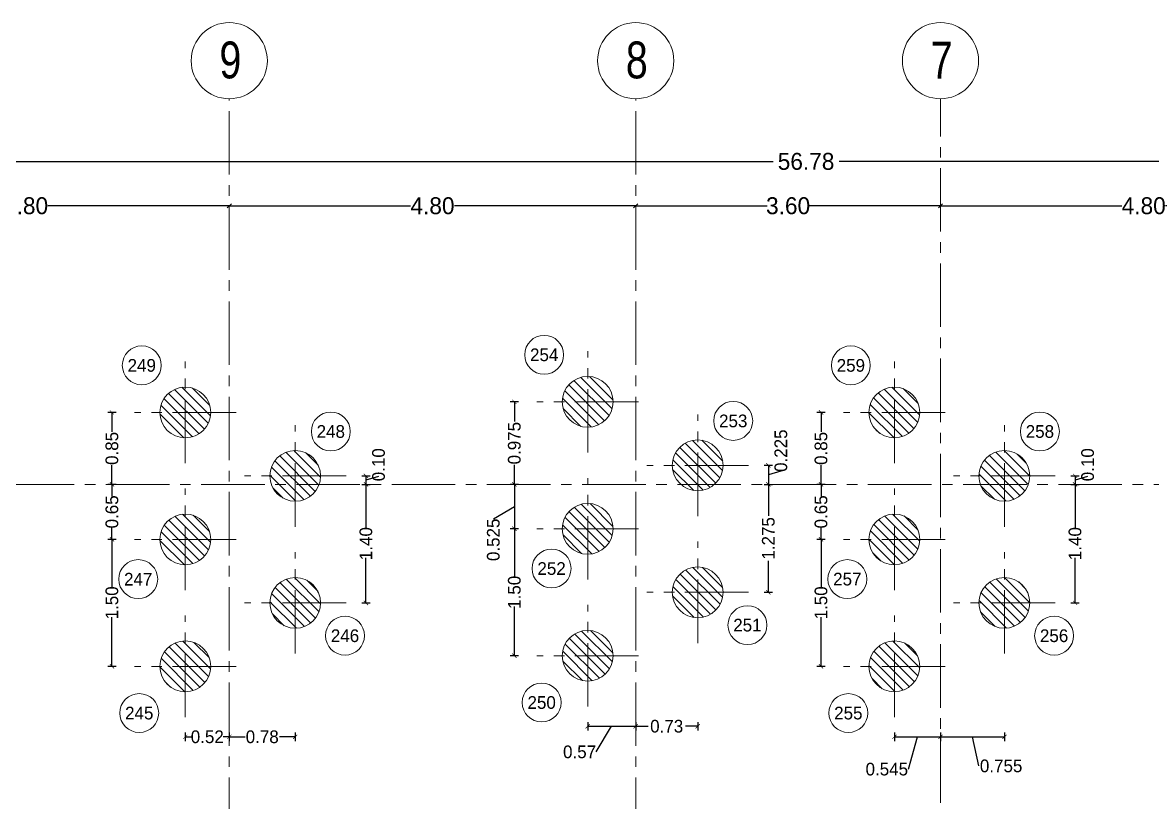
# Model space of a CAD drawing. Extents: x 971 to 1079, y 664 to 731.
# Drawn here: x 999.53 to 1012.87, y 705.77 to 714.98 of the extents above; entities that cross this region are included whole.
import ezdxf
from ezdxf.enums import TextEntityAlignment as Align

# ---------------------------------------------------------------- set-up
doc = ezdxf.new("R2010")
doc.units = 0
doc.header["$MEASUREMENT"] = 0
doc.header["$PDMODE"] = 3
doc.header["$PDSIZE"] = 0.1
for name, pattern in [('CENTER2', [1.125, 0.75, -0.125, 0.125, -0.125]), ('CENTERX2', [4, 2.5, -0.5, 0.5, -0.5]), ('HIDDEN2', [0.1875, 0.125, -0.0625])]:
    doc.linetypes.add(name, pattern=pattern)
doc.layers.get('0').update_dxf_attribs({"linetype": 'CONTINUOUS', "lineweight": 30})
doc.layers.get('Defpoints').update_dxf_attribs({"linetype": 'CONTINUOUS'})
for name, color, linetype, lineweight in [('As Built Piles', 4, 'HIDDEN2', 20), ('axis', 1, 'CENTERX2', 5), ('axis no.', 11, 'CONTINUOUS', 20), ('Dimensions of axis', 11, 'CONTINUOUS', 20), ('PILES_AXES', 4, 'CENTER2', 20), ('PILES_HATCH0', 8, 'CONTINUOUS', 9), ('PILES_NO_', 11, 'CONTINUOUS', 20)]:
    doc.layers.add(name, color=color, linetype=linetype, lineweight=lineweight)
doc.layers.add('DIMENSIONS_OF_PILES_TO_AXI', color=11, linetype='CONTINUOUS')
doc.styles.add('ARABY', font='sosa.shx')
doc.styles.add('SOSA', font='sosa.shx')
doc.styles.add('SOSA2', font='SOSA.shx', dxfattribs={"width": 0.8})
doc.dimstyles.new('axis dim', dxfattribs={"dimtxt": 0.2, "dimasz": 0.05, "dimexe": 0, "dimexo": 0, "dimgap": 0.001, "dimtad": 0, "dimzin": 0, "dimdsep": 46, "dimtxsty": 'SOSA', "dimblk": 'OBLIQUE', "dimcen": 0, "dimse1": 1, "dimse2": 1, "dimclrd": 256, "dimclre": 256, "dimclrt": 256, "dimadec": 0, "dimazin": 0, "dimtfac": 1, "dimtofl": 0, "dimtmove": 1, "dimatfit": 3, "dimldrblk": 'OBLIQUE', "dimfxl": 0, "dimtolj": 1, "dimtzin": 0, "dimarcsym": 0})
doc.dimstyles.new('Shabak dim', dxfattribs={"dimtxt": 0.15, "dimasz": 0.05, "dimexe": 0.05, "dimexo": 0.1, "dimgap": 0, "dimtad": 0, "dimzin": 0, "dimdsep": 46, "dimtxsty": 'SOSA', "dimblk1": 'ARCHTICK', "dimblk2": 'ARCHTICK', "dimsah": 1, "dimcen": 0, "dimclrd": 256, "dimadec": 0, "dimazin": 0, "dimtfac": 1, "dimtofl": 0, "dimtmove": 1, "dimatfit": 3, "dimldrblk": 'OBLIQUE', "dimfxl": 0.05, "dimfxlon": 1, "dimtolj": 1, "dimtzin": 0, "dimlwd": -1, "dimlwe": -1, "dimarcsym": 0})

# ---------------------------------------------------------------- blocks, each defined once
blk = doc.blocks.new('_OBLIQUE')
at = {"color": 0, "linetype": 'ByBlock'}
blk.add_line((-0.5, -0.5), (0.5, 0.5), dxfattribs=at)
blk = doc.blocks.new('*D13')
at = {"layer": 'Defpoints', "color": 0, "transparency": 16777216}
for p in [(1010.368, 712.818), (1010.368, 712.491), (1015.168, 712.491)]:
    blk.add_point(p, dxfattribs=at)
at = {"layer": 'Dimensions of axis', "lineweight": -2, "transparency": 16777216}
for p, q in [((1010.368, 712.818), (1012.51, 712.818)), ((1015.168, 712.818), (1013.026, 712.818))]:
    blk.add_line(p, q, dxfattribs=at)
at = {"layer": 'Dimensions of axis', "lineweight": -2, "transparency": 16777216, "xscale": 0.05, "yscale": 0.05, "zscale": 0.05, "rotation": 180}
blk.add_blockref('_OBLIQUE', (1010.368, 712.818), dxfattribs=at)
at = {"layer": 'Dimensions of axis', "lineweight": -2, "transparency": 16777216, "xscale": 0.05, "yscale": 0.05, "zscale": 0.05}
blk.add_blockref('_OBLIQUE', (1015.168, 712.818), dxfattribs=at)
at = {"layer": 'Dimensions of axis', "transparency": 16777216, "insert": (1012.768, 712.818), "char_height": 0.2, "attachment_point": 5, "style": 'SOSA'}
blk.add_mtext('\\A1;4.80', dxfattribs=at)
blk = doc.blocks.new('*D14')
at = {"layer": 'Defpoints', "color": 0, "transparency": 16777216}
for p in [(1006.768, 712.818), (1006.768, 712.491), (1010.368, 712.491)]:
    blk.add_point(p, dxfattribs=at)
at = {"layer": 'Dimensions of axis', "lineweight": -2, "transparency": 16777216}
for p, q in [((1006.768, 712.818), (1008.32, 712.818)), ((1010.368, 712.818), (1008.816, 712.818))]:
    blk.add_line(p, q, dxfattribs=at)
at = {"layer": 'Dimensions of axis', "lineweight": -2, "transparency": 16777216, "xscale": 0.05, "yscale": 0.05, "zscale": 0.05, "rotation": 180}
blk.add_blockref('_OBLIQUE', (1006.768, 712.818), dxfattribs=at)
at = {"layer": 'Dimensions of axis', "lineweight": -2, "transparency": 16777216, "xscale": 0.05, "yscale": 0.05, "zscale": 0.05}
blk.add_blockref('_OBLIQUE', (1010.368, 712.818), dxfattribs=at)
at = {"layer": 'Dimensions of axis', "transparency": 16777216, "insert": (1008.568, 712.818), "char_height": 0.2, "attachment_point": 5, "style": 'SOSA'}
blk.add_mtext('\\A1;3.60', dxfattribs=at)
blk = doc.blocks.new('*D15')
at = {"layer": 'Defpoints', "color": 0, "transparency": 16777216}
for p in [(1001.968, 712.843), (1001.968, 712.818), (1006.768, 712.491)]:
    blk.add_point(p, dxfattribs=at)
at = {"layer": 'Dimensions of axis', "lineweight": -2, "transparency": 16777216}
for p, q in [((1001.968, 712.818), (1004.11, 712.818)), ((1006.768, 712.818), (1004.626, 712.818))]:
    blk.add_line(p, q, dxfattribs=at)
at = {"layer": 'Dimensions of axis', "lineweight": -2, "transparency": 16777216, "xscale": 0.05, "yscale": 0.05, "zscale": 0.05, "rotation": 180}
blk.add_blockref('_OBLIQUE', (1001.968, 712.818), dxfattribs=at)
at = {"layer": 'Dimensions of axis', "lineweight": -2, "transparency": 16777216, "xscale": 0.05, "yscale": 0.05, "zscale": 0.05}
blk.add_blockref('_OBLIQUE', (1006.768, 712.818), dxfattribs=at)
at = {"layer": 'Dimensions of axis', "transparency": 16777216, "insert": (1004.368, 712.818), "char_height": 0.2, "attachment_point": 5, "style": 'SOSA'}
blk.add_mtext('\\A1;4.80', dxfattribs=at)
blk = doc.blocks.new('*D16')
at = {"layer": 'Defpoints', "color": 0, "transparency": 16777216}
for p in [(1001.968, 712.843), (997.168, 712.818), (997.168, 712.352)]:
    blk.add_point(p, dxfattribs=at)
at = {"layer": 'Dimensions of axis', "lineweight": -2, "transparency": 16777216}
for p, q in [((997.168, 712.818), (999.31, 712.818)), ((1001.968, 712.818), (999.826, 712.818))]:
    blk.add_line(p, q, dxfattribs=at)
at = {"layer": 'Dimensions of axis', "lineweight": -2, "transparency": 16777216, "xscale": 0.05, "yscale": 0.05, "zscale": 0.05, "rotation": 180}
blk.add_blockref('_OBLIQUE', (997.168, 712.818), dxfattribs=at)
at = {"layer": 'Dimensions of axis', "lineweight": -2, "transparency": 16777216, "xscale": 0.05, "yscale": 0.05, "zscale": 0.05}
blk.add_blockref('_OBLIQUE', (1001.968, 712.818), dxfattribs=at)
at = {"layer": 'Dimensions of axis', "transparency": 16777216, "insert": (999.568, 712.818), "char_height": 0.2, "attachment_point": 5, "style": 'SOSA'}
blk.add_mtext('\\A1;4.80', dxfattribs=at)
blk = doc.blocks.new('*D24')
at = {"layer": 'Defpoints', "color": 0, "transparency": 16777216}
for p in [(1037.168, 713.342), (980.393, 712.539), (1037.168, 712.514)]:
    blk.add_point(p, dxfattribs=at)
at = {"layer": 'Dimensions of axis', "lineweight": -2, "transparency": 16777216}
for p, q in [((980.393, 713.342), (1008.39, 713.342)), ((1037.168, 713.342), (1009.17, 713.342))]:
    blk.add_line(p, q, dxfattribs=at)
at = {"layer": 'Dimensions of axis', "lineweight": -2, "transparency": 16777216, "xscale": 0.05, "yscale": 0.05, "zscale": 0.05, "rotation": 180}
blk.add_blockref('_OBLIQUE', (980.393, 713.342), dxfattribs=at)
at = {"layer": 'Dimensions of axis', "lineweight": -2, "transparency": 16777216, "xscale": 0.05, "yscale": 0.05, "zscale": 0.05}
blk.add_blockref('_OBLIQUE', (1037.168, 713.342), dxfattribs=at)
at = {"layer": 'Dimensions of axis', "transparency": 16777216, "insert": (1008.78, 713.342), "char_height": 0.2, "attachment_point": 5, "style": 'SOSA'}
blk.add_mtext('\\A1;56.78', dxfattribs=at)
blk = doc.blocks.new('_ARCHTICK')
at = {"color": 0, "linetype": 'ByBlock', "const_width": 0.15}
blk.add_lwpolyline([(-0.5, -0.5), (0.5, 0.5)], dxfattribs=at)
blk = doc.blocks.new('*D270')
at = {"layer": 'Defpoints', "color": 0, "transparency": 16777216}
for p in [(1001.448, 710.377), (1000.582, 709.527), (1001.448, 709.527)]:
    blk.add_point(p, dxfattribs=at)
at = {"layer": 'DIMENSIONS_OF_PILES_TO_AXI', "color": 0, "transparency": 16777216}
for p, q in [((1000.632, 710.377), (1000.532, 710.377)), ((1000.632, 709.527), (1000.532, 709.527))]:
    blk.add_line(p, q, dxfattribs=at)
at = {"layer": 'DIMENSIONS_OF_PILES_TO_AXI', "transparency": 16777216}
for p, q in [((1000.582, 710.377), (1000.582, 710.148)), ((1000.582, 709.527), (1000.582, 709.755))]:
    blk.add_line(p, q, dxfattribs=at)
at = {"layer": 'DIMENSIONS_OF_PILES_TO_AXI', "transparency": 16777216, "xscale": 0.05, "yscale": 0.05, "zscale": 0.05}
for p, rotation in [((1000.582, 710.377), 90), ((1000.582, 709.527), 270)]:
    blk.add_blockref('_ARCHTICK', p, dxfattribs=dict(at, rotation=rotation))
at = {"layer": 'DIMENSIONS_OF_PILES_TO_AXI', "color": 0, "transparency": 16777216, "insert": (1000.582, 709.952), "char_height": 0.15, "attachment_point": 5, "rotation": 90, "style": 'SOSA'}
blk.add_mtext('\\A1;0.85', dxfattribs=at)
blk = doc.blocks.new('*D271')
at = {"layer": 'Defpoints', "color": 0, "transparency": 16777216}
for p in [(1000.996, 709.527), (1000.582, 708.877), (1000.996, 708.877)]:
    blk.add_point(p, dxfattribs=at)
at = {"layer": 'DIMENSIONS_OF_PILES_TO_AXI', "color": 0, "transparency": 16777216}
for p, q in [((1000.632, 709.527), (1000.532, 709.527)), ((1000.632, 708.877), (1000.532, 708.877))]:
    blk.add_line(p, q, dxfattribs=at)
at = {"layer": 'DIMENSIONS_OF_PILES_TO_AXI', "transparency": 16777216}
for p, q in [((1000.582, 709.527), (1000.582, 709.383)), ((1000.582, 708.877), (1000.582, 709.02))]:
    blk.add_line(p, q, dxfattribs=at)
at = {"layer": 'DIMENSIONS_OF_PILES_TO_AXI', "transparency": 16777216, "xscale": 0.05, "yscale": 0.05, "zscale": 0.05}
for p, rotation in [((1000.582, 709.527), 90), ((1000.582, 708.877), 270)]:
    blk.add_blockref('_ARCHTICK', p, dxfattribs=dict(at, rotation=rotation))
at = {"layer": 'DIMENSIONS_OF_PILES_TO_AXI', "color": 0, "transparency": 16777216, "insert": (1000.582, 709.202), "char_height": 0.15, "attachment_point": 5, "rotation": 90, "style": 'SOSA'}
blk.add_mtext('\\A1;0.65', dxfattribs=at)
blk = doc.blocks.new('*D272')
at = {"layer": 'Defpoints', "color": 0, "transparency": 16777216}
for p in [(1000.996, 708.877), (1000.582, 707.377), (1000.996, 707.377)]:
    blk.add_point(p, dxfattribs=at)
at = {"layer": 'DIMENSIONS_OF_PILES_TO_AXI', "color": 0, "transparency": 16777216}
for p, q in [((1000.632, 708.877), (1000.532, 708.877)), ((1000.632, 707.377), (1000.532, 707.377))]:
    blk.add_line(p, q, dxfattribs=at)
at = {"layer": 'DIMENSIONS_OF_PILES_TO_AXI', "transparency": 16777216}
for p, q in [((1000.582, 708.877), (1000.582, 708.296)), ((1000.582, 707.377), (1000.582, 707.958))]:
    blk.add_line(p, q, dxfattribs=at)
at = {"layer": 'DIMENSIONS_OF_PILES_TO_AXI', "transparency": 16777216, "xscale": 0.05, "yscale": 0.05, "zscale": 0.05}
for p, rotation in [((1000.582, 708.877), 90), ((1000.582, 707.377), 270)]:
    blk.add_blockref('_ARCHTICK', p, dxfattribs=dict(at, rotation=rotation))
at = {"layer": 'DIMENSIONS_OF_PILES_TO_AXI', "color": 0, "transparency": 16777216, "insert": (1000.582, 708.127), "char_height": 0.15, "attachment_point": 5, "rotation": 90, "style": 'SOSA'}
blk.add_mtext('\\A1;1.50', dxfattribs=at)
blk = doc.blocks.new('*D273')
at = {"layer": 'Defpoints', "color": 0, "transparency": 16777216}
for p in [(1002.747, 709.627), (1002.747, 709.527), (1003.582, 709.527)]:
    blk.add_point(p, dxfattribs=at)
at = {"layer": 'DIMENSIONS_OF_PILES_TO_AXI', "color": 0, "transparency": 16777216}
for p, q in [((1003.532, 709.627), (1003.632, 709.627)), ((1003.532, 709.527), (1003.632, 709.527))]:
    blk.add_line(p, q, dxfattribs=at)
at = {"layer": 'DIMENSIONS_OF_PILES_TO_AXI', "transparency": 16777216}
for p, q in [((1003.582, 709.627), (1003.582, 709.527)), ((1003.731, 709.621), (1003.582, 709.577)), ((1003.731, 709.621), (1003.731, 709.621))]:
    blk.add_line(p, q, dxfattribs=at)
at = {"layer": 'DIMENSIONS_OF_PILES_TO_AXI', "transparency": 16777216, "xscale": 0.05, "yscale": 0.05, "zscale": 0.05}
for p, rotation in [((1003.582, 709.627), 90), ((1003.582, 709.527), 270)]:
    blk.add_blockref('_ARCHTICK', p, dxfattribs=dict(at, rotation=rotation))
at = {"layer": 'DIMENSIONS_OF_PILES_TO_AXI', "color": 0, "transparency": 16777216, "insert": (1003.731, 709.759), "char_height": 0.15, "attachment_point": 5, "rotation": 90, "style": 'SOSA'}
blk.add_mtext('\\A1;0.10', dxfattribs=at)
blk = doc.blocks.new('*D274')
at = {"layer": 'Defpoints', "color": 0, "transparency": 16777216}
for p in [(1002.747, 709.527), (1002.747, 708.127), (1003.582, 708.127)]:
    blk.add_point(p, dxfattribs=at)
at = {"layer": 'DIMENSIONS_OF_PILES_TO_AXI', "color": 0, "transparency": 16777216}
for p, q in [((1003.532, 709.527), (1003.632, 709.527)), ((1003.532, 708.127), (1003.632, 708.127))]:
    blk.add_line(p, q, dxfattribs=at)
at = {"layer": 'DIMENSIONS_OF_PILES_TO_AXI', "transparency": 16777216}
for p, q in [((1003.582, 709.527), (1003.582, 708.996)), ((1003.582, 708.127), (1003.582, 708.658))]:
    blk.add_line(p, q, dxfattribs=at)
at = {"layer": 'DIMENSIONS_OF_PILES_TO_AXI', "transparency": 16777216, "xscale": 0.05, "yscale": 0.05, "zscale": 0.05}
for p, rotation in [((1003.582, 709.527), 90), ((1003.582, 708.127), 270)]:
    blk.add_blockref('_ARCHTICK', p, dxfattribs=dict(at, rotation=rotation))
at = {"layer": 'DIMENSIONS_OF_PILES_TO_AXI', "color": 0, "transparency": 16777216, "insert": (1003.582, 708.827), "char_height": 0.15, "attachment_point": 5, "rotation": 90, "style": 'SOSA'}
blk.add_mtext('\\A1;1.40', dxfattribs=at)
blk = doc.blocks.new('*D275')
at = {"layer": 'Defpoints', "color": 0, "transparency": 16777216}
for p in [(1001.448, 706.965), (1001.968, 706.948), (1001.968, 706.544)]:
    blk.add_point(p, dxfattribs=at)
at = {"layer": 'DIMENSIONS_OF_PILES_TO_AXI', "color": 0, "transparency": 16777216}
for p, q in [((1001.448, 706.594), (1001.448, 706.494)), ((1001.968, 706.594), (1001.968, 706.494))]:
    blk.add_line(p, q, dxfattribs=at)
at = {"layer": 'DIMENSIONS_OF_PILES_TO_AXI', "transparency": 16777216}
for p, q in [((1001.448, 706.544), (1001.519, 706.544)), ((1001.968, 706.544), (1001.896, 706.544))]:
    blk.add_line(p, q, dxfattribs=at)
at = {"layer": 'DIMENSIONS_OF_PILES_TO_AXI', "transparency": 16777216, "xscale": 0.05, "yscale": 0.05, "zscale": 0.05, "rotation": 180}
blk.add_blockref('_ARCHTICK', (1001.448, 706.544), dxfattribs=at)
at = {"layer": 'DIMENSIONS_OF_PILES_TO_AXI', "transparency": 16777216, "xscale": 0.05, "yscale": 0.05, "zscale": 0.05}
blk.add_blockref('_ARCHTICK', (1001.968, 706.544), dxfattribs=at)
at = {"layer": 'DIMENSIONS_OF_PILES_TO_AXI', "color": 0, "transparency": 16777216, "insert": (1001.708, 706.544), "char_height": 0.15, "attachment_point": 5, "style": 'SOSA'}
blk.add_mtext('\\A1;0.52', dxfattribs=at)
blk = doc.blocks.new('*D276')
at = {"layer": 'Defpoints', "color": 0, "transparency": 16777216}
for p in [(1002.747, 707.676), (1001.968, 706.948), (1002.747, 706.544)]:
    blk.add_point(p, dxfattribs=at)
at = {"layer": 'DIMENSIONS_OF_PILES_TO_AXI', "color": 0, "transparency": 16777216}
for p, q in [((1001.968, 706.594), (1001.968, 706.494)), ((1002.747, 706.594), (1002.747, 706.494))]:
    blk.add_line(p, q, dxfattribs=at)
at = {"layer": 'DIMENSIONS_OF_PILES_TO_AXI', "transparency": 16777216}
for p, q in [((1001.968, 706.544), (1002.155, 706.544)), ((1002.747, 706.544), (1002.56, 706.544))]:
    blk.add_line(p, q, dxfattribs=at)
at = {"layer": 'DIMENSIONS_OF_PILES_TO_AXI', "transparency": 16777216, "xscale": 0.05, "yscale": 0.05, "zscale": 0.05, "rotation": 180}
blk.add_blockref('_ARCHTICK', (1001.968, 706.544), dxfattribs=at)
at = {"layer": 'DIMENSIONS_OF_PILES_TO_AXI', "transparency": 16777216, "xscale": 0.05, "yscale": 0.05, "zscale": 0.05}
blk.add_blockref('_ARCHTICK', (1002.747, 706.544), dxfattribs=at)
at = {"layer": 'DIMENSIONS_OF_PILES_TO_AXI', "color": 0, "transparency": 16777216, "insert": (1002.357, 706.544), "char_height": 0.15, "attachment_point": 5, "style": 'SOSA'}
blk.add_mtext('\\A1;0.78', dxfattribs=at)
blk = doc.blocks.new('*D277')
at = {"layer": 'Defpoints', "color": 0, "transparency": 16777216}
for p in [(1009.823, 710.377), (1008.957, 709.527), (1009.823, 709.527)]:
    blk.add_point(p, dxfattribs=at)
at = {"layer": 'DIMENSIONS_OF_PILES_TO_AXI', "color": 0, "transparency": 16777216}
for p, q in [((1009.007, 710.377), (1008.907, 710.377)), ((1009.007, 709.527), (1008.907, 709.527))]:
    blk.add_line(p, q, dxfattribs=at)
at = {"layer": 'DIMENSIONS_OF_PILES_TO_AXI', "transparency": 16777216}
for p, q in [((1008.957, 710.377), (1008.957, 710.148)), ((1008.957, 709.527), (1008.957, 709.755))]:
    blk.add_line(p, q, dxfattribs=at)
at = {"layer": 'DIMENSIONS_OF_PILES_TO_AXI', "transparency": 16777216, "xscale": 0.05, "yscale": 0.05, "zscale": 0.05}
for p, rotation in [((1008.957, 710.377), 90), ((1008.957, 709.527), 270)]:
    blk.add_blockref('_ARCHTICK', p, dxfattribs=dict(at, rotation=rotation))
at = {"layer": 'DIMENSIONS_OF_PILES_TO_AXI', "color": 0, "transparency": 16777216, "insert": (1008.957, 709.952), "char_height": 0.15, "attachment_point": 5, "rotation": 90, "style": 'SOSA'}
blk.add_mtext('\\A1;0.85', dxfattribs=at)
blk = doc.blocks.new('*D278')
at = {"layer": 'Defpoints', "color": 0, "transparency": 16777216}
for p in [(1009.371, 709.527), (1008.957, 708.877), (1009.371, 708.877)]:
    blk.add_point(p, dxfattribs=at)
at = {"layer": 'DIMENSIONS_OF_PILES_TO_AXI', "color": 0, "transparency": 16777216}
for p, q in [((1009.007, 709.527), (1008.907, 709.527)), ((1009.007, 708.877), (1008.907, 708.877))]:
    blk.add_line(p, q, dxfattribs=at)
at = {"layer": 'DIMENSIONS_OF_PILES_TO_AXI', "transparency": 16777216}
for p, q in [((1008.957, 709.527), (1008.957, 709.383)), ((1008.957, 708.877), (1008.957, 709.02))]:
    blk.add_line(p, q, dxfattribs=at)
at = {"layer": 'DIMENSIONS_OF_PILES_TO_AXI', "transparency": 16777216, "xscale": 0.05, "yscale": 0.05, "zscale": 0.05}
for p, rotation in [((1008.957, 709.527), 90), ((1008.957, 708.877), 270)]:
    blk.add_blockref('_ARCHTICK', p, dxfattribs=dict(at, rotation=rotation))
at = {"layer": 'DIMENSIONS_OF_PILES_TO_AXI', "color": 0, "transparency": 16777216, "insert": (1008.957, 709.202), "char_height": 0.15, "attachment_point": 5, "rotation": 90, "style": 'SOSA'}
blk.add_mtext('\\A1;0.65', dxfattribs=at)
blk = doc.blocks.new('*D279')
at = {"layer": 'Defpoints', "color": 0, "transparency": 16777216}
for p in [(1009.371, 708.877), (1008.957, 707.377), (1009.371, 707.377)]:
    blk.add_point(p, dxfattribs=at)
at = {"layer": 'DIMENSIONS_OF_PILES_TO_AXI', "color": 0, "transparency": 16777216}
for p, q in [((1009.007, 708.877), (1008.907, 708.877)), ((1009.007, 707.377), (1008.907, 707.377))]:
    blk.add_line(p, q, dxfattribs=at)
at = {"layer": 'DIMENSIONS_OF_PILES_TO_AXI', "transparency": 16777216}
for p, q in [((1008.957, 708.877), (1008.957, 708.296)), ((1008.957, 707.377), (1008.957, 707.958))]:
    blk.add_line(p, q, dxfattribs=at)
at = {"layer": 'DIMENSIONS_OF_PILES_TO_AXI', "transparency": 16777216, "xscale": 0.05, "yscale": 0.05, "zscale": 0.05}
for p, rotation in [((1008.957, 708.877), 90), ((1008.957, 707.377), 270)]:
    blk.add_blockref('_ARCHTICK', p, dxfattribs=dict(at, rotation=rotation))
at = {"layer": 'DIMENSIONS_OF_PILES_TO_AXI', "color": 0, "transparency": 16777216, "insert": (1008.957, 708.127), "char_height": 0.15, "attachment_point": 5, "rotation": 90, "style": 'SOSA'}
blk.add_mtext('\\A1;1.50', dxfattribs=at)
blk = doc.blocks.new('*D280')
at = {"layer": 'Defpoints', "color": 0, "transparency": 16777216}
for p in [(1011.122, 709.627), (1011.122, 709.527), (1011.957, 709.527)]:
    blk.add_point(p, dxfattribs=at)
at = {"layer": 'DIMENSIONS_OF_PILES_TO_AXI', "color": 0, "transparency": 16777216}
for p, q in [((1011.907, 709.627), (1012.007, 709.627)), ((1011.907, 709.527), (1012.007, 709.527))]:
    blk.add_line(p, q, dxfattribs=at)
at = {"layer": 'DIMENSIONS_OF_PILES_TO_AXI', "transparency": 16777216}
for p, q in [((1011.957, 709.627), (1011.957, 709.527)), ((1012.106, 709.621), (1011.957, 709.577)), ((1012.106, 709.621), (1012.106, 709.621))]:
    blk.add_line(p, q, dxfattribs=at)
at = {"layer": 'DIMENSIONS_OF_PILES_TO_AXI', "transparency": 16777216, "xscale": 0.05, "yscale": 0.05, "zscale": 0.05}
for p, rotation in [((1011.957, 709.627), 90), ((1011.957, 709.527), 270)]:
    blk.add_blockref('_ARCHTICK', p, dxfattribs=dict(at, rotation=rotation))
at = {"layer": 'DIMENSIONS_OF_PILES_TO_AXI', "color": 0, "transparency": 16777216, "insert": (1012.106, 709.759), "char_height": 0.15, "attachment_point": 5, "rotation": 90, "style": 'SOSA'}
blk.add_mtext('\\A1;0.10', dxfattribs=at)
blk = doc.blocks.new('*D281')
at = {"layer": 'Defpoints', "color": 0, "transparency": 16777216}
for p in [(1011.122, 709.527), (1011.122, 708.127), (1011.957, 708.127)]:
    blk.add_point(p, dxfattribs=at)
at = {"layer": 'DIMENSIONS_OF_PILES_TO_AXI', "color": 0, "transparency": 16777216}
for p, q in [((1011.907, 709.527), (1012.007, 709.527)), ((1011.907, 708.127), (1012.007, 708.127))]:
    blk.add_line(p, q, dxfattribs=at)
at = {"layer": 'DIMENSIONS_OF_PILES_TO_AXI', "transparency": 16777216}
for p, q in [((1011.957, 709.527), (1011.957, 708.996)), ((1011.957, 708.127), (1011.957, 708.658))]:
    blk.add_line(p, q, dxfattribs=at)
at = {"layer": 'DIMENSIONS_OF_PILES_TO_AXI', "transparency": 16777216, "xscale": 0.05, "yscale": 0.05, "zscale": 0.05}
for p, rotation in [((1011.957, 709.527), 90), ((1011.957, 708.127), 270)]:
    blk.add_blockref('_ARCHTICK', p, dxfattribs=dict(at, rotation=rotation))
at = {"layer": 'DIMENSIONS_OF_PILES_TO_AXI', "color": 0, "transparency": 16777216, "insert": (1011.957, 708.827), "char_height": 0.15, "attachment_point": 5, "rotation": 90, "style": 'SOSA'}
blk.add_mtext('\\A1;1.40', dxfattribs=at)
blk = doc.blocks.new('*D282')
at = {"layer": 'Defpoints', "color": 0, "transparency": 16777216}
for p in [(1009.823, 706.965), (1010.368, 707.009), (1010.368, 706.544)]:
    blk.add_point(p, dxfattribs=at)
at = {"layer": 'DIMENSIONS_OF_PILES_TO_AXI', "color": 0, "transparency": 16777216}
for p, q in [((1009.823, 706.594), (1009.823, 706.494)), ((1010.368, 706.594), (1010.368, 706.494))]:
    blk.add_line(p, q, dxfattribs=at)
at = {"layer": 'DIMENSIONS_OF_PILES_TO_AXI', "transparency": 16777216}
for p, q in [((1009.823, 706.544), (1010.368, 706.544)), ((1009.99, 706.162), (1010.095, 706.544)), ((1009.99, 706.162), (1009.99, 706.162))]:
    blk.add_line(p, q, dxfattribs=at)
at = {"layer": 'DIMENSIONS_OF_PILES_TO_AXI', "transparency": 16777216, "xscale": 0.05, "yscale": 0.05, "zscale": 0.05, "rotation": 180}
blk.add_blockref('_ARCHTICK', (1009.823, 706.544), dxfattribs=at)
at = {"layer": 'DIMENSIONS_OF_PILES_TO_AXI', "transparency": 16777216, "xscale": 0.05, "yscale": 0.05, "zscale": 0.05}
blk.add_blockref('_ARCHTICK', (1010.368, 706.544), dxfattribs=at)
at = {"layer": 'DIMENSIONS_OF_PILES_TO_AXI', "color": 0, "transparency": 16777216, "insert": (1009.734, 706.162), "char_height": 0.15, "attachment_point": 5, "style": 'SOSA'}
blk.add_mtext('\\A1;0.545', dxfattribs=at)
blk = doc.blocks.new('*D283')
at = {"layer": 'Defpoints', "color": 0, "transparency": 16777216}
for p in [(1011.123, 707.676), (1010.368, 707.009), (1011.123, 706.544)]:
    blk.add_point(p, dxfattribs=at)
at = {"layer": 'DIMENSIONS_OF_PILES_TO_AXI', "color": 0, "transparency": 16777216}
for p, q in [((1010.368, 706.594), (1010.368, 706.494)), ((1011.123, 706.594), (1011.123, 706.494))]:
    blk.add_line(p, q, dxfattribs=at)
at = {"layer": 'DIMENSIONS_OF_PILES_TO_AXI', "transparency": 16777216}
for p, q in [((1010.368, 706.544), (1011.123, 706.544)), ((1010.821, 706.2), (1010.745, 706.544)), ((1010.821, 706.2), (1010.821, 706.2))]:
    blk.add_line(p, q, dxfattribs=at)
at = {"layer": 'DIMENSIONS_OF_PILES_TO_AXI', "transparency": 16777216, "xscale": 0.05, "yscale": 0.05, "zscale": 0.05, "rotation": 180}
blk.add_blockref('_ARCHTICK', (1010.368, 706.544), dxfattribs=at)
at = {"layer": 'DIMENSIONS_OF_PILES_TO_AXI', "transparency": 16777216, "xscale": 0.05, "yscale": 0.05, "zscale": 0.05}
blk.add_blockref('_ARCHTICK', (1011.123, 706.544), dxfattribs=at)
at = {"layer": 'DIMENSIONS_OF_PILES_TO_AXI', "color": 0, "transparency": 16777216, "insert": (1011.084, 706.2), "char_height": 0.15, "attachment_point": 5, "style": 'SOSA'}
blk.add_mtext('\\A1;0.755', dxfattribs=at)
blk = doc.blocks.new('*D298')
at = {"layer": 'Defpoints', "color": 0, "transparency": 16777216}
for p in [(1006.201, 710.502), (1005.335, 709.527), (1005.85, 709.527)]:
    blk.add_point(p, dxfattribs=at)
at = {"layer": 'DIMENSIONS_OF_PILES_TO_AXI', "color": 0, "transparency": 16777216}
for p, q in [((1005.385, 710.502), (1005.285, 710.502)), ((1005.385, 709.527), (1005.285, 709.527))]:
    blk.add_line(p, q, dxfattribs=at)
at = {"layer": 'DIMENSIONS_OF_PILES_TO_AXI', "transparency": 16777216}
for p, q in [((1005.335, 710.502), (1005.335, 710.271)), ((1005.335, 709.527), (1005.335, 709.758))]:
    blk.add_line(p, q, dxfattribs=at)
at = {"layer": 'DIMENSIONS_OF_PILES_TO_AXI', "transparency": 16777216, "xscale": 0.05, "yscale": 0.05, "zscale": 0.05}
for p, rotation in [((1005.335, 710.502), 90), ((1005.335, 709.527), 270)]:
    blk.add_blockref('_ARCHTICK', p, dxfattribs=dict(at, rotation=rotation))
at = {"layer": 'DIMENSIONS_OF_PILES_TO_AXI', "color": 0, "transparency": 16777216, "insert": (1005.335, 710.014), "char_height": 0.15, "attachment_point": 5, "rotation": 90, "style": 'SOSA'}
blk.add_mtext('\\A1;0.975', dxfattribs=at)
blk = doc.blocks.new('*D299')
at = {"layer": 'Defpoints', "color": 0, "transparency": 16777216}
for p in [(1005.85, 709.527), (1005.335, 709.002), (1005.749, 709.002)]:
    blk.add_point(p, dxfattribs=at)
at = {"layer": 'DIMENSIONS_OF_PILES_TO_AXI', "color": 0, "transparency": 16777216}
for p, q in [((1005.385, 709.527), (1005.285, 709.527)), ((1005.385, 709.002), (1005.285, 709.002))]:
    blk.add_line(p, q, dxfattribs=at)
at = {"layer": 'DIMENSIONS_OF_PILES_TO_AXI', "transparency": 16777216}
for p, q in [((1005.335, 709.527), (1005.335, 709.002)), ((1005.087, 709.121), (1005.335, 709.264)), ((1005.087, 709.121), (1005.087, 709.121))]:
    blk.add_line(p, q, dxfattribs=at)
at = {"layer": 'DIMENSIONS_OF_PILES_TO_AXI', "transparency": 16777216, "xscale": 0.05, "yscale": 0.05, "zscale": 0.05}
for p, rotation in [((1005.335, 709.527), 90), ((1005.335, 709.002), 270)]:
    blk.add_blockref('_ARCHTICK', p, dxfattribs=dict(at, rotation=rotation))
at = {"layer": 'DIMENSIONS_OF_PILES_TO_AXI', "color": 0, "transparency": 16777216, "insert": (1005.087, 708.872), "char_height": 0.15, "attachment_point": 5, "rotation": 90, "style": 'SOSA'}
blk.add_mtext('\\A1;0.525', dxfattribs=at)
blk = doc.blocks.new('*D300')
at = {"layer": 'Defpoints', "color": 0, "transparency": 16777216}
for p in [(1005.749, 709.002), (1005.335, 707.502), (1005.749, 707.502)]:
    blk.add_point(p, dxfattribs=at)
at = {"layer": 'DIMENSIONS_OF_PILES_TO_AXI', "color": 0, "transparency": 16777216}
for p, q in [((1005.385, 709.002), (1005.285, 709.002)), ((1005.385, 707.502), (1005.285, 707.502))]:
    blk.add_line(p, q, dxfattribs=at)
at = {"layer": 'DIMENSIONS_OF_PILES_TO_AXI', "transparency": 16777216}
for p, q in [((1005.335, 709.002), (1005.335, 708.421)), ((1005.335, 707.502), (1005.335, 708.083))]:
    blk.add_line(p, q, dxfattribs=at)
at = {"layer": 'DIMENSIONS_OF_PILES_TO_AXI', "transparency": 16777216, "xscale": 0.05, "yscale": 0.05, "zscale": 0.05}
for p, rotation in [((1005.335, 709.002), 90), ((1005.335, 707.502), 270)]:
    blk.add_blockref('_ARCHTICK', p, dxfattribs=dict(at, rotation=rotation))
at = {"layer": 'DIMENSIONS_OF_PILES_TO_AXI', "color": 0, "transparency": 16777216, "insert": (1005.335, 708.252), "char_height": 0.15, "attachment_point": 5, "rotation": 90, "style": 'SOSA'}
blk.add_mtext('\\A1;1.50', dxfattribs=at)
blk = doc.blocks.new('*D301')
at = {"layer": 'Defpoints', "color": 0, "transparency": 16777216}
for p in [(1007.5, 709.752), (1007.997, 709.527), (1008.335, 709.527)]:
    blk.add_point(p, dxfattribs=at)
at = {"layer": 'DIMENSIONS_OF_PILES_TO_AXI', "color": 0, "transparency": 16777216}
for p, q in [((1008.285, 709.752), (1008.385, 709.752)), ((1008.285, 709.527), (1008.385, 709.527))]:
    blk.add_line(p, q, dxfattribs=at)
at = {"layer": 'DIMENSIONS_OF_PILES_TO_AXI', "transparency": 16777216}
for p, q in [((1008.335, 709.752), (1008.335, 709.527)), ((1008.483, 709.684), (1008.335, 709.639)), ((1008.483, 709.684), (1008.483, 709.684))]:
    blk.add_line(p, q, dxfattribs=at)
at = {"layer": 'DIMENSIONS_OF_PILES_TO_AXI', "transparency": 16777216, "xscale": 0.05, "yscale": 0.05, "zscale": 0.05}
for p, rotation in [((1008.335, 709.752), 90), ((1008.335, 709.527), 270)]:
    blk.add_blockref('_ARCHTICK', p, dxfattribs=dict(at, rotation=rotation))
at = {"layer": 'DIMENSIONS_OF_PILES_TO_AXI', "color": 0, "transparency": 16777216, "insert": (1008.483, 709.925), "char_height": 0.15, "attachment_point": 5, "rotation": 90, "style": 'SOSA'}
blk.add_mtext('\\A1;0.225', dxfattribs=at)
blk = doc.blocks.new('*D302')
at = {"layer": 'Defpoints', "color": 0, "transparency": 16777216}
for p in [(1007.997, 709.527), (1007.5, 708.252), (1008.335, 708.252)]:
    blk.add_point(p, dxfattribs=at)
at = {"layer": 'DIMENSIONS_OF_PILES_TO_AXI', "color": 0, "transparency": 16777216}
for p, q in [((1008.285, 709.527), (1008.385, 709.527)), ((1008.285, 708.252), (1008.385, 708.252))]:
    blk.add_line(p, q, dxfattribs=at)
at = {"layer": 'DIMENSIONS_OF_PILES_TO_AXI', "transparency": 16777216}
for p, q in [((1008.335, 709.527), (1008.335, 709.155)), ((1008.335, 708.252), (1008.335, 708.624))]:
    blk.add_line(p, q, dxfattribs=at)
at = {"layer": 'DIMENSIONS_OF_PILES_TO_AXI', "transparency": 16777216, "xscale": 0.05, "yscale": 0.05, "zscale": 0.05}
for p, rotation in [((1008.335, 709.527), 90), ((1008.335, 708.252), 270)]:
    blk.add_blockref('_ARCHTICK', p, dxfattribs=dict(at, rotation=rotation))
at = {"layer": 'DIMENSIONS_OF_PILES_TO_AXI', "color": 0, "transparency": 16777216, "insert": (1008.335, 708.889), "char_height": 0.15, "attachment_point": 5, "rotation": 90, "style": 'SOSA'}
blk.add_mtext('\\A1;1.275', dxfattribs=at)
blk = doc.blocks.new('*D303')
at = {"layer": 'Defpoints', "color": 0, "transparency": 16777216}
for p in [(1006.768, 707.176), (1006.201, 707.09), (1006.768, 706.669)]:
    blk.add_point(p, dxfattribs=at)
at = {"layer": 'DIMENSIONS_OF_PILES_TO_AXI', "color": 0, "transparency": 16777216}
for p, q in [((1006.201, 706.719), (1006.201, 706.619)), ((1006.768, 706.719), (1006.768, 706.619))]:
    blk.add_line(p, q, dxfattribs=at)
at = {"layer": 'DIMENSIONS_OF_PILES_TO_AXI', "transparency": 16777216}
for p, q in [((1006.201, 706.669), (1006.768, 706.669)), ((1006.3, 706.366), (1006.484, 706.669)), ((1006.3, 706.366), (1006.3, 706.366))]:
    blk.add_line(p, q, dxfattribs=at)
at = {"layer": 'DIMENSIONS_OF_PILES_TO_AXI', "transparency": 16777216, "xscale": 0.05, "yscale": 0.05, "zscale": 0.05, "rotation": 180}
blk.add_blockref('_ARCHTICK', (1006.201, 706.669), dxfattribs=at)
at = {"layer": 'DIMENSIONS_OF_PILES_TO_AXI', "transparency": 16777216, "xscale": 0.05, "yscale": 0.05, "zscale": 0.05}
blk.add_blockref('_ARCHTICK', (1006.768, 706.669), dxfattribs=at)
at = {"layer": 'DIMENSIONS_OF_PILES_TO_AXI', "color": 0, "transparency": 16777216, "insert": (1006.105, 706.366), "char_height": 0.15, "attachment_point": 5, "style": 'SOSA'}
blk.add_mtext('\\A1;0.57', dxfattribs=at)
blk = doc.blocks.new('*D304')
at = {"layer": 'Defpoints', "color": 0, "transparency": 16777216}
for p in [(1007.501, 707.801), (1006.768, 707.176), (1007.501, 706.669)]:
    blk.add_point(p, dxfattribs=at)
at = {"layer": 'DIMENSIONS_OF_PILES_TO_AXI', "color": 0, "transparency": 16777216}
for p, q in [((1006.768, 706.719), (1006.768, 706.619)), ((1007.501, 706.719), (1007.501, 706.619))]:
    blk.add_line(p, q, dxfattribs=at)
at = {"layer": 'DIMENSIONS_OF_PILES_TO_AXI', "transparency": 16777216}
for p, q in [((1006.768, 706.669), (1006.914, 706.669)), ((1007.501, 706.669), (1007.355, 706.669))]:
    blk.add_line(p, q, dxfattribs=at)
at = {"layer": 'DIMENSIONS_OF_PILES_TO_AXI', "transparency": 16777216, "xscale": 0.05, "yscale": 0.05, "zscale": 0.05, "rotation": 180}
blk.add_blockref('_ARCHTICK', (1006.768, 706.669), dxfattribs=at)
at = {"layer": 'DIMENSIONS_OF_PILES_TO_AXI', "transparency": 16777216, "xscale": 0.05, "yscale": 0.05, "zscale": 0.05}
blk.add_blockref('_ARCHTICK', (1007.501, 706.669), dxfattribs=at)
at = {"layer": 'DIMENSIONS_OF_PILES_TO_AXI', "color": 0, "transparency": 16777216, "insert": (1007.134, 706.669), "char_height": 0.15, "attachment_point": 5, "style": 'SOSA'}
blk.add_mtext('\\A1;0.73', dxfattribs=at)

msp = doc.modelspace()

# ---------------------------------------------------------------- hatches: boundary and pattern name
at = {"layer": 'PILES_HATCH0'}
h = msp.add_hatch(dxfattribs=at)
h.set_pattern_fill('ANSI31', color=256, scale=0.65, angle=90, style=0)
edge = h.paths.add_edge_path()
edge.add_arc((1006.201, 710.5019), 0.3, 0, 360)
h = msp.add_hatch(dxfattribs=at)
h.set_pattern_fill('ANSI31', color=256, scale=0.65, angle=90, style=0)
edge = h.paths.add_edge_path()
edge.add_arc((1001.4481, 710.3769), 0.3, 0, 360)
h = msp.add_hatch(dxfattribs=at)
h.set_pattern_fill('ANSI31', color=256, scale=0.65, angle=90, style=0)
edge = h.paths.add_edge_path()
edge.add_arc((1009.8231, 710.3769), 0.3, 0, 360)
h = msp.add_hatch(dxfattribs=at)
h.set_pattern_fill('ANSI31', color=256, scale=0.65, angle=90, style=0)
edge = h.paths.add_edge_path()
edge.add_arc((1007.5001, 709.7519), 0.3, 0, 360)
h = msp.add_hatch(dxfattribs=at)
h.set_pattern_fill('ANSI31', color=256, scale=0.65, angle=90, style=0)
edge = h.paths.add_edge_path()
edge.add_arc((1002.7471, 709.6269), 0.3, 0, 360)
h = msp.add_hatch(dxfattribs=at)
h.set_pattern_fill('ANSI31', color=256, scale=0.65, angle=90, style=0)
edge = h.paths.add_edge_path()
edge.add_arc((1011.1221, 709.6269), 0.3, 0, 360)
h = msp.add_hatch(dxfattribs=at)
h.set_pattern_fill('ANSI31', color=256, scale=0.65, angle=90, style=0)
edge = h.paths.add_edge_path()
edge.add_arc((1006.201, 709.0019), 0.3, 0, 360)
h = msp.add_hatch(dxfattribs=at)
h.set_pattern_fill('ANSI31', color=256, scale=0.65, angle=90, style=0)
edge = h.paths.add_edge_path()
edge.add_arc((1001.4481, 708.8769), 0.3, 0, 360)
h = msp.add_hatch(dxfattribs=at)
h.set_pattern_fill('ANSI31', color=256, scale=0.65, angle=90, style=0)
edge = h.paths.add_edge_path()
edge.add_arc((1009.8231, 708.8769), 0.3, 0, 360)
h = msp.add_hatch(dxfattribs=at)
h.set_pattern_fill('ANSI31', color=256, scale=0.65, angle=90, style=0)
edge = h.paths.add_edge_path()
edge.add_arc((1007.5001, 708.2519), 0.3, 0, 360)
h = msp.add_hatch(dxfattribs=at)
h.set_pattern_fill('ANSI31', color=256, scale=0.65, angle=90, style=0)
edge = h.paths.add_edge_path()
edge.add_arc((1002.7471, 708.1269), 0.3, 0, 360)
h = msp.add_hatch(dxfattribs=at)
h.set_pattern_fill('ANSI31', color=256, scale=0.65, angle=90, style=0)
edge = h.paths.add_edge_path()
edge.add_arc((1011.1221, 708.1269), 0.3, 0, 360)
h = msp.add_hatch(dxfattribs=at)
h.set_pattern_fill('ANSI31', color=256, scale=0.65, angle=90, style=0)
edge = h.paths.add_edge_path()
edge.add_arc((1006.201, 707.5019), 0.3, 0, 360)
h = msp.add_hatch(dxfattribs=at)
h.set_pattern_fill('ANSI31', color=256, scale=0.65, angle=90, style=0)
edge = h.paths.add_edge_path()
edge.add_arc((1001.4481, 707.3769), 0.3, 0, 360)
h = msp.add_hatch(dxfattribs=at)
h.set_pattern_fill('ANSI31', color=256, scale=0.65, angle=90, style=0)
edge = h.paths.add_edge_path()
edge.add_arc((1009.8231, 707.3769), 0.3, 0, 360)

# ---------------------------------------------------------------- linework, layer by layer
at = {"layer": 'As Built Piles', "linetype": 'Continuous', "ltscale": 0.01}
for centre in [(1006.201, 710.5019), (1001.4481, 710.3769), (1009.8231, 710.3769), (1007.5001, 709.7519), (1002.7471, 709.6269), (1011.1221, 709.6269), (1006.201, 709.0019), (1001.4481, 708.8769), (1009.8231, 708.8769), (1007.5001, 708.2519), (1002.7471, 708.1269), (1011.1221, 708.1269), (1006.201, 707.5019), (1001.4481, 707.3769), (1009.8231, 707.3769)]:
    msp.add_circle(centre, 0.3, dxfattribs=at)
at = {"layer": 'axis', "linetype": 'CENTER2'}
for p, q in [((1001.9677, 683.9379), (1001.9677, 714.0829)), ((1006.7677, 683.9379), (1006.7677, 714.0829)), ((1010.3677, 684.3879), (1010.3677, 714.0829)), ((976.8859, 709.5269), (1040.7428, 709.5269))]:
    msp.add_line(p, q, dxfattribs=at)
at = {"layer": 'axis no.'}
for centre in [(1001.9677, 714.5329), (1006.7677, 714.5329), (1010.3677, 714.5329)]:
    msp.add_circle(centre, 0.45, dxfattribs=at)
at = {"layer": 'PILES_AXES'}
for p, q in [((1006.201, 709.9019), (1006.201, 711.1019)), ((1001.4481, 709.7769), (1001.4481, 710.9769)), ((1009.8231, 709.7769), (1009.8231, 710.9769)), ((1006.801, 710.5019), (1005.601, 710.5019)), ((1002.0481, 710.3769), (1000.8481, 710.3769)), ((1007.5001, 709.1519), (1007.5001, 710.3519)), ((1010.4231, 710.3769), (1009.2231, 710.3769)), ((1002.7471, 709.0269), (1002.7471, 710.2269)), ((1011.1221, 709.0269), (1011.1221, 710.2269)), ((1008.1001, 709.7519), (1006.9001, 709.7519)), ((1003.3471, 709.6269), (1002.1471, 709.6269)), ((1006.201, 708.4019), (1006.201, 709.6019)), ((1011.7221, 709.6269), (1010.5221, 709.6269)), ((1001.4481, 708.2769), (1001.4481, 709.4769)), ((1009.8231, 708.2769), (1009.8231, 709.4769)), ((1006.801, 709.0019), (1005.601, 709.0019)), ((1002.0481, 708.8769), (1000.8481, 708.8769)), ((1007.5001, 707.6519), (1007.5001, 708.8519)), ((1010.4231, 708.8769), (1009.2231, 708.8769)), ((1002.7471, 707.5269), (1002.7471, 708.7269)), ((1011.1221, 707.5269), (1011.1221, 708.7269)), ((1008.1001, 708.2519), (1006.9001, 708.2519)), ((1003.3471, 708.1269), (1002.1471, 708.1269)), ((1006.201, 706.9019), (1006.201, 708.1019)), ((1011.7221, 708.1269), (1010.5221, 708.1269)), ((1001.4481, 706.7769), (1001.4481, 707.9769)), ((1009.8231, 706.7769), (1009.8231, 707.9769)), ((1006.801, 707.5019), (1005.601, 707.5019)), ((1002.0481, 707.3769), (1000.8481, 707.3769)), ((1010.4231, 707.3769), (1009.2231, 707.3769))]:
    msp.add_line(p, q, dxfattribs=at)
at = {"layer": 'PILES_NO_'}
for centre in [(1005.6871, 711.058), (1000.9342, 710.933), (1009.3092, 710.933), (1007.9197, 710.277), (1003.1668, 710.152), (1011.5418, 710.152), (1005.7745, 708.5329), (1000.8923, 708.4079), (1009.2673, 708.4079), (1008.0877, 707.8641), (1003.3347, 707.7391), (1011.7097, 707.7391), (1005.6574, 706.95), (1000.9045, 706.825), (1009.2795, 706.825)]:
    msp.add_circle(centre, 0.2298, dxfattribs=at)

# ---------------------------------------------------------------- texts
at = {"layer": 'axis no.', "char_height": 0.4355, "attachment_point": 5, "style": 'SOSA2'}
for s, insert in [('9', (1001.9808, 714.5385)), ('8', (1006.7808, 714.5385)), ('7', (1010.3808, 714.5385))]:
    msp.add_mtext(s, dxfattribs=dict(at, insert=insert))
at = {"layer": 'PILES_NO_', "style": 'ARABY'}
for s, p in [('254', (1005.6871, 711.058)), ('249', (1000.9342, 710.933)), ('259', (1009.3092, 710.933)), ('253', (1007.9197, 710.277)), ('248', (1003.1668, 710.152)), ('258', (1011.5418, 710.152)), ('252', (1005.7745, 708.5329)), ('247', (1000.8923, 708.4079)), ('257', (1009.2673, 708.4079)), ('251', (1008.0877, 707.8641)), ('246', (1003.3347, 707.7391)), ('256', (1011.7097, 707.7391)), ('250', (1005.6574, 706.95)), ('245', (1000.9045, 706.825)), ('255', (1009.2795, 706.825))]:
    msp.add_text(s, height=0.15, dxfattribs=at).set_placement(p, align=Align.MIDDLE)

# ---------------------------------------------------------------- dimensions: what is measured, and where the dimension line sits
at = {"layer": 'Dimensions of axis'}
for base, p1, p2, picture, middle in [((1037.1677228379, 713.3415911784), (980.3927228379, 712.5388404124), (1037.1677228379, 712.5138404124), '*D24', (1008.7802228379, 713.3415911784)), ((997.1677, 712.818), (1001.9677, 712.843), (997.1677, 712.3523), '*D16', (999.5677, 712.818)), ((1001.9677, 712.818), (1006.7677, 712.4913), (1001.9677, 712.843), '*D15', (1004.3677, 712.818)), ((1006.7677, 712.818), (1010.3677, 712.4913), (1006.7677, 712.4913), '*D14', (1008.5677, 712.818)), ((1010.3677, 712.818), (1015.1677, 712.4913), (1010.3677, 712.4913), '*D13', (1012.7677, 712.818))]:
    dim = msp.add_linear_dim(base=base, p1=p1, p2=p2, dimstyle='axis dim', dxfattribs=at)
    dim.commit()
    dim.dimension.update_dxf_attribs({"geometry": picture, "text_midpoint": middle})
at = {"layer": 'DIMENSIONS_OF_PILES_TO_AXI'}
for base, p1, p2, picture, middle in [((1005.3347, 709.5269), (1006.201, 710.5019), (1005.8501, 709.5269), '*D298', (1005.3347, 710.0144)), ((1008.3353, 709.5269), (1007.5001, 709.7519), (1007.9968, 709.5269), '*D301', (1008.4835, 709.6839)), ((1008.3353, 708.2519), (1007.9968, 709.5269), (1007.5001, 708.2519), '*D302', (1008.3353, 708.8894))]:
    dim = msp.add_linear_dim(base=base, p1=p1, p2=p2, angle=270, dimstyle='Shabak dim', override={"dimdec": 3}, dxfattribs=at)
    dim.commit()
    dim.dimension.update_dxf_attribs({"geometry": picture, "text_midpoint": middle})
for base, p1, p2, picture, middle in [((1000.5817, 709.5269), (1001.4481, 710.3769), (1001.4481, 709.5269), '*D270', (1000.5817, 709.9519)), ((1008.9567, 709.5269), (1009.8231, 710.3769), (1009.8231, 709.5269), '*D277', (1008.9567, 709.9519)), ((1003.5824, 709.5269), (1002.7471, 709.6269), (1002.7471, 709.5269), '*D273', (1003.7305, 709.6214)), ((1011.9574, 709.5269), (1011.1221, 709.6269), (1011.1221, 709.5269), '*D280', (1012.1055, 709.6214)), ((1000.5817, 708.8769), (1000.9962, 709.5269), (1000.9962, 708.8769), '*D271', (1000.5817, 709.2019)), ((1003.5824, 708.1269), (1002.7471, 709.5269), (1002.7471, 708.1269), '*D274', (1003.5824, 708.8269)), ((1008.9567, 708.8769), (1009.3712, 709.5269), (1009.3712, 708.8769), '*D278', (1008.9567, 709.2019)), ((1011.9574, 708.1269), (1011.1221, 709.5269), (1011.1221, 708.1269), '*D281', (1011.9574, 708.8269)), ((1005.3347, 707.5019), (1005.7492, 709.0019), (1005.7492, 707.5019), '*D300', (1005.3347, 708.2519)), ((1000.5817, 707.3769), (1000.9962, 708.8769), (1000.9962, 707.3769), '*D272', (1000.5817, 708.1269)), ((1008.9567, 707.3769), (1009.3712, 708.8769), (1009.3712, 707.3769), '*D279', (1008.9567, 708.1269))]:
    dim = msp.add_linear_dim(base=base, p1=p1, p2=p2, angle=270, dimstyle='Shabak dim', dxfattribs=at)
    dim.commit()
    dim.dimension.update_dxf_attribs({"geometry": picture, "text_midpoint": middle})
dim = msp.add_linear_dim(base=(1005.3347, 709.0019), p1=(1005.8501, 709.5269), p2=(1005.7492, 709.0019), angle=270, dimstyle='Shabak dim', override={"dimdec": 3}, dxfattribs=at)
dim.commit()
dim.dimension.update_dxf_attribs({"geometry": '*D299', "text_midpoint": (1005.0871, 709.1211), "dimtype": 160})
for base, p1, p2, picture, middle in [((1007.5011, 706.6693), (1006.7677, 707.1761), (1007.5011, 707.8007), '*D304', (1007.1344, 706.6693)), ((1002.7471, 706.5443), (1001.9677, 706.9481), (1002.7471, 707.6757), '*D276', (1002.3574, 706.5443)), ((1001.9677, 706.5443), (1001.4481, 706.9649), (1001.9677, 706.9481), '*D275', (1001.7079, 706.5443))]:
    dim = msp.add_linear_dim(base=base, p1=p1, p2=p2, dimstyle='Shabak dim', dxfattribs=at)
    dim.commit()
    dim.dimension.update_dxf_attribs({"geometry": picture, "text_midpoint": middle})
for base, p1, p2, picture, middle in [((1011.1231, 706.5443), (1010.3677, 707.0088), (1011.1231, 707.6757), '*D283', (1010.8205, 706.2003)), ((1010.3677, 706.5443), (1009.8231, 706.9649), (1010.3677, 707.0088), '*D282', (1009.9901, 706.1622))]:
    dim = msp.add_linear_dim(base=base, p1=p1, p2=p2, dimstyle='Shabak dim', override={"dimdec": 3}, dxfattribs=at)
    dim.commit()
    dim.dimension.update_dxf_attribs({"geometry": picture, "text_midpoint": middle, "dimtype": 160})
dim = msp.add_linear_dim(base=(1006.7677, 706.6693), p1=(1006.201, 707.0899), p2=(1006.7677, 707.1761), dimstyle='Shabak dim', dxfattribs=at)
dim.commit()
dim.dimension.update_dxf_attribs({"geometry": '*D303', "text_midpoint": (1006.3001, 706.3656), "dimtype": 160})

doc.saveas('drawing.dxf')
